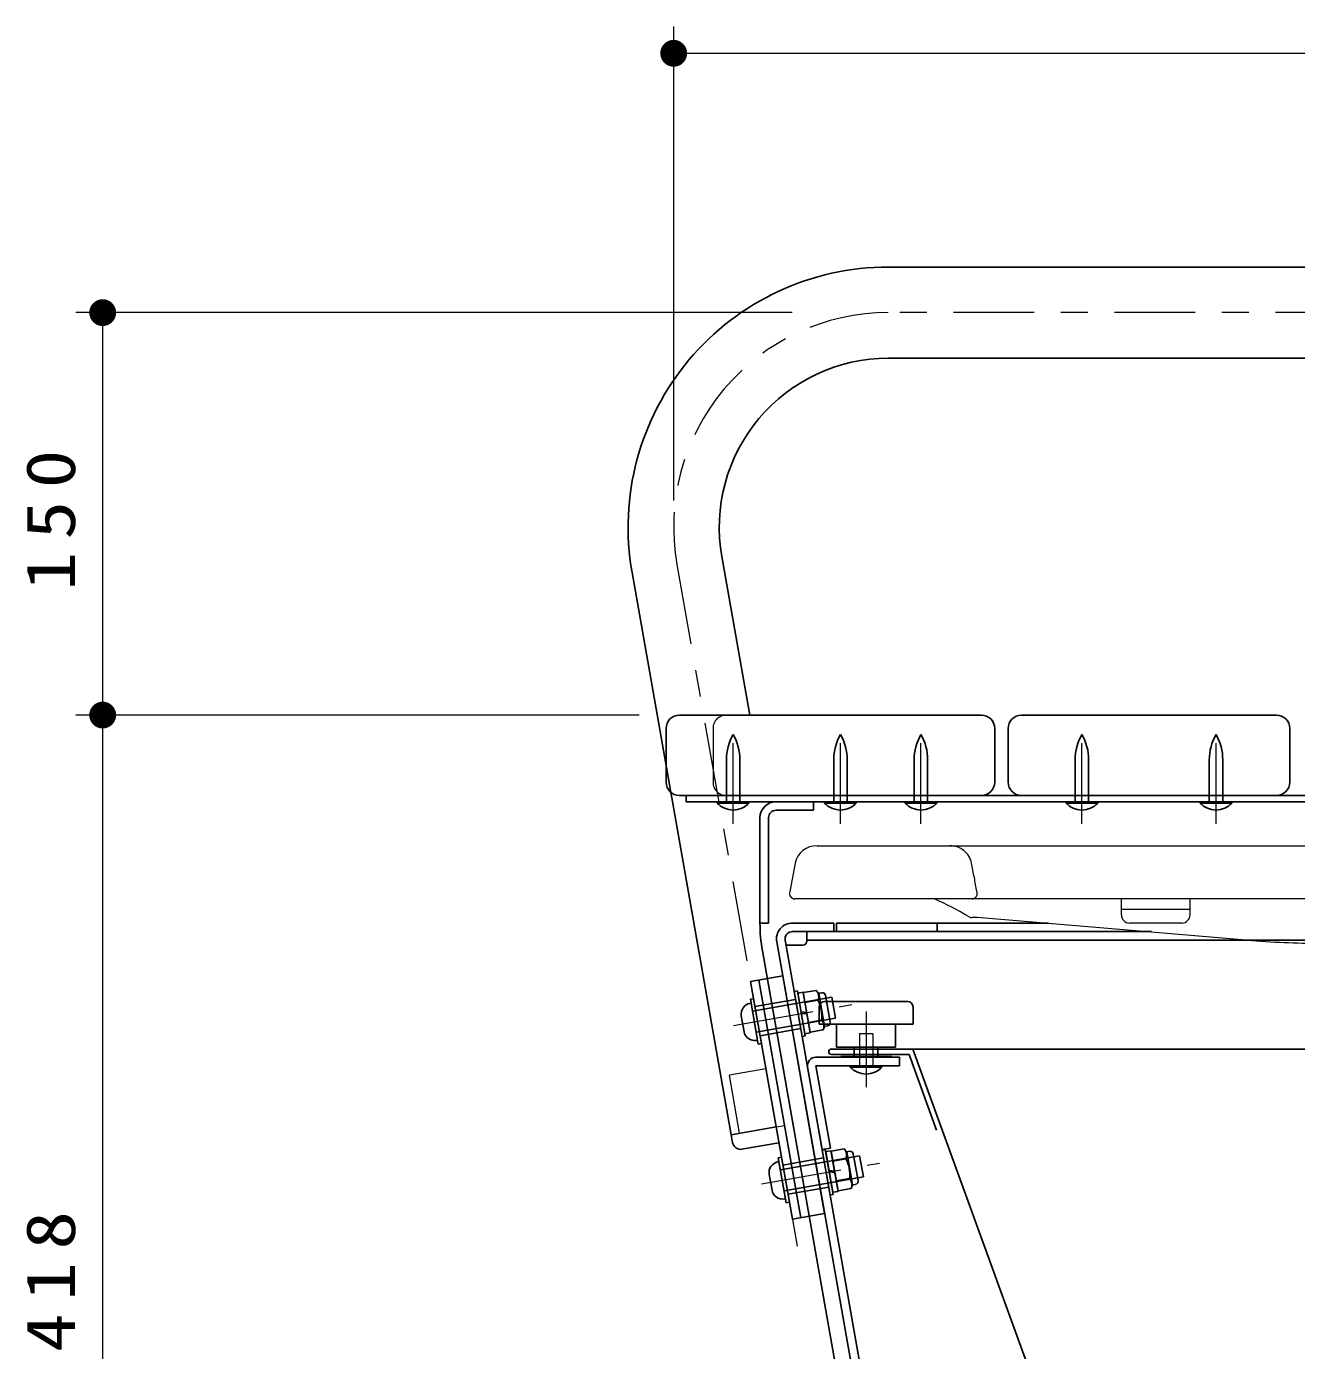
# Model space of a CAD drawing. Units: millimetres on the paper, scale 1:10. Extents: x -385 to 0, y 0 to 267.
# Drawn here: x -280.37 to -233.03, y 109.07 to 158.42 of the extents above; entities that cross this region are included whole.
import ezdxf

# ---------------------------------------------------------------- set-up
doc = ezdxf.new("R2010")
doc.units = ezdxf.units.MM
doc.linetypes.add('USER1', pattern=[4.5, 2.5, -2])
doc.linetypes.add('USER2', pattern=[6, 3, -1, 1, -1])
doc.layers.add('LY_1', color=7, linetype='Continuous', lineweight=13)
doc.styles.add('ＭＳ ゴシック', font='')
doc.styles.get('ＭＳ ゴシック').set_extended_font_data('MS Gothic')

# ---------------------------------------------------------------- blocks, each defined once
blk = doc.blocks.new('filled_dot')
at = {"color": 0, "linetype": 'Continuous', "lineweight": -2, "const_width": 1.25}
blk.add_lwpolyline([(-0.625, 0, 1), (0.625, 0, 1)], format="xyb", close=True, dxfattribs=at)

msp = doc.modelspace()

# ---------------------------------------------------------------- linework, layer by layer
at = {"layer": 'LY_1'}
for p, q in [((-256.246, 140.757), (-256.246, 158.422)), ((-256.246, 157.422), (-198.813, 157.422)), ((-251.831, 147.757), (-278.53, 147.757)), ((-277.53, 132.757), (-277.53, 147.757)), ((-257.53, 132.757), (-278.53, 132.757)), ((-277.53, 91.007), (-277.53, 132.757)), ((-250.899, 127.88), (-222.8, 127.88)), ((-215.978, 125.907), (-251.73, 125.907)), ((-239.558, 125.502), (-239.558, 125.907)), ((-237, 125.507), (-237, 125.907)), ((-237, 125.507), (-239.558, 125.507)), ((-239.558, 125.307), (-239.558, 125.502)), ((-237, 125.307), (-237, 125.507)), ((-244.93, 125.207), (-245.13, 125.207)), ((-235.055, 124.385), (-244.93, 125.207)), ((-237.3, 125.007), (-239.258, 125.007))]:
    msp.add_line(p, q, dxfattribs=at)
at = {"layer": 'LY_1', "lineweight": 25}
for p, q in [((-206.813, 149.457), (-248.246, 149.457)), ((-206.813, 146.057), (-248.246, 146.057)), ((-254.45, 138.663), (-253.409, 132.757)), ((-257.799, 138.073), (-254.103, 117.114)), ((-254.28, 131.093), (-254.28, 129.527)), ((-253.78, 131.093), (-253.78, 129.527)), ((-250.28, 131.093), (-250.28, 129.527)), ((-249.78, 131.093), (-249.78, 129.527)), ((-247.28, 131.093), (-247.28, 129.527)), ((-246.78, 131.093), (-246.78, 129.527)), ((-241.28, 131.093), (-241.28, 129.527)), ((-240.78, 131.093), (-240.78, 129.527)), ((-236.28, 131.093), (-236.28, 129.527)), ((-235.78, 131.093), (-235.78, 129.527)), ((-253.44, 129.527), (-254.62, 129.527)), ((-254.62, 129.527), (-254.62, 129.477)), ((-253.44, 129.477), (-254.62, 129.477)), ((-253.44, 129.527), (-253.44, 129.477)), ((-249.44, 129.527), (-250.62, 129.527)), ((-250.62, 129.527), (-250.62, 129.477)), ((-249.44, 129.477), (-250.62, 129.477)), ((-249.44, 129.527), (-249.44, 129.477)), ((-246.44, 129.527), (-247.62, 129.527)), ((-247.62, 129.527), (-247.62, 129.477)), ((-246.44, 129.477), (-247.62, 129.477)), ((-246.44, 129.527), (-246.44, 129.477)), ((-240.44, 129.527), (-241.62, 129.527)), ((-241.62, 129.527), (-241.62, 129.477)), ((-240.44, 129.477), (-241.62, 129.477)), ((-240.44, 129.527), (-240.44, 129.477)), ((-235.44, 129.527), (-236.62, 129.527)), ((-236.62, 129.527), (-236.62, 129.477)), ((-235.44, 129.477), (-236.62, 129.477)), ((-235.44, 129.527), (-235.44, 129.477)), ((-253.384, 122.826), (-252.182, 123.038)), ((-251.506, 114.018), (-253.069, 122.882)), ((-250.62, 114.175), (-252.182, 123.038)), ((-251.821, 113.963), (-253.384, 122.826)), ((-251.754, 122.453), (-251.636, 122.474)), ((-251.459, 120.779), (-251.754, 122.453)), ((-251.636, 122.474), (-251.341, 120.8)), ((-251.425, 122.43), (-251.622, 122.395)), ((-251.622, 122.395), (-251.355, 120.879)), ((-251.425, 122.43), (-251.158, 120.913)), ((-251.422, 122.411), (-250.932, 122.497)), ((-251.422, 122.411), (-251.161, 120.933)), ((-250.932, 122.497), (-250.839, 122.386)), ((-250.839, 122.386), (-250.726, 122.406)), ((-253.402, 122.01), (-253.363, 122.017)), ((-253.389, 122.165), (-253.271, 122.186)), ((-253.094, 120.491), (-253.389, 122.165)), ((-253.363, 122.017), (-253.12, 120.639)), ((-253.311, 121.722), (-250.357, 122.243)), ((-253.271, 122.186), (-252.976, 120.512)), ((-253.219, 121.89), (-251.702, 122.158)), ((-251.357, 122.041), (-250.867, 122.128)), ((-250.839, 122.386), (-250.622, 121.155)), ((-247.523, 122.082), (-250.623, 122.082)), ((-250.592, 122.313), (-250.415, 121.308)), ((-250.357, 122.243), (-250.218, 121.455)), ((-253.727, 121.547), (-253.623, 120.956)), ((-253.172, 120.934), (-250.218, 121.455)), ((-251.292, 121.672), (-251.498, 121.69)), ((-251.282, 121.619), (-251.489, 121.637)), ((-250.823, 121.882), (-250.823, 121.232)), ((-247.323, 121.232), (-247.323, 121.882)), ((-253.028, 120.807), (-251.511, 121.075)), ((-251.158, 120.913), (-251.355, 120.879)), ((-251.226, 121.302), (-250.737, 121.389)), ((-251.161, 120.933), (-250.671, 121.019)), ((-250.823, 121.232), (-247.323, 121.232)), ((-250.671, 121.019), (-250.622, 121.155)), ((-250.622, 121.155), (-250.509, 121.175)), ((-250.173, 120.382), (-250.173, 121.232)), ((-247.973, 120.382), (-247.973, 121.232)), ((-253.159, 120.632), (-253.12, 120.639)), ((-252.976, 120.512), (-253.094, 120.491)), ((-251.341, 120.8), (-251.459, 120.779)), ((-250.173, 120.382), (-247.973, 120.382)), ((-250.013, 120.382), (-248.133, 120.382)), ((-250.013, 120.032), (-248.133, 120.032)), ((-249.513, 120.382), (-249.513, 120.032)), ((-248.633, 120.382), (-248.633, 120.032)), ((-249.663, 119.687), (-248.483, 119.687)), ((-249.663, 119.687), (-249.663, 119.637)), ((-249.663, 119.637), (-248.483, 119.637)), ((-248.483, 119.687), (-248.483, 119.637)), ((-252.429, 117.41), (-254.103, 117.114)), ((-254.051, 116.819), (-254.103, 117.114)), ((-252.325, 116.819), (-253.703, 116.576)), ((-250.712, 116.544), (-250.594, 116.565)), ((-250.417, 114.87), (-250.712, 116.544)), ((-250.594, 116.565), (-250.299, 114.891)), ((-250.383, 116.521), (-250.58, 116.487)), ((-250.58, 116.487), (-250.313, 114.97)), ((-250.383, 116.521), (-250.116, 115.005)), ((-250.38, 116.502), (-249.89, 116.588)), ((-250.38, 116.502), (-250.119, 115.024)), ((-249.89, 116.588), (-249.797, 116.477)), ((-249.797, 116.477), (-249.684, 116.497)), ((-249.797, 116.477), (-249.58, 115.246)), ((-252.361, 116.102), (-252.321, 116.108)), ((-252.347, 116.256), (-252.229, 116.277)), ((-252.052, 114.582), (-252.347, 116.256)), ((-252.321, 116.108), (-252.078, 114.73)), ((-252.269, 115.813), (-249.315, 116.334)), ((-252.229, 116.277), (-251.934, 114.603)), ((-252.177, 115.982), (-250.66, 116.249)), ((-250.315, 116.133), (-249.825, 116.219)), ((-249.55, 116.404), (-249.373, 115.4)), ((-249.315, 116.334), (-249.176, 115.546)), ((-252.685, 115.638), (-252.581, 115.047)), ((-252.13, 115.025), (-249.176, 115.546)), ((-250.25, 115.763), (-250.456, 115.781)), ((-250.24, 115.71), (-250.447, 115.728)), ((-250.185, 115.393), (-249.695, 115.48)), ((-251.986, 114.898), (-250.469, 115.166)), ((-250.116, 115.005), (-250.313, 114.97)), ((-250.119, 115.024), (-249.629, 115.11)), ((-249.629, 115.11), (-249.58, 115.246)), ((-249.58, 115.246), (-249.467, 115.266)), ((-252.118, 114.723), (-252.078, 114.73)), ((-251.934, 114.603), (-252.052, 114.582)), ((-250.299, 114.891), (-250.417, 114.87)), ((-251.821, 113.963), (-250.62, 114.175))]:
    msp.add_line(p, q, dxfattribs=at)
at = {"layer": 'LY_1', "linetype": 'USER2'}
for p, q in [((-206.813, 147.757), (-248.246, 147.757)), ((-256.124, 138.368), (-251.645, 112.966)), ((-254.03, 128.704), (-254.03, 132.347)), ((-250.03, 128.704), (-250.03, 132.347)), ((-247.03, 128.704), (-247.03, 132.347)), ((-241.03, 128.704), (-241.03, 132.347)), ((-236.03, 128.704), (-236.03, 132.347)), ((-254.012, 121.192), (-249.61, 121.968)), ((-249.073, 121.71), (-249.073, 118.885)), ((-252.97, 115.283), (-248.569, 116.059))]:
    msp.add_line(p, q, dxfattribs=at)
at = {"layer": 'LY_1', "color": 40, "lineweight": 25}
for p, q in [((-256.03, 132.757), (-244.78, 132.757)), ((-243.28, 132.757), (-233.78, 132.757)), ((-256.53, 132.257), (-256.53, 130.257)), ((-244.28, 132.257), (-244.28, 130.257)), ((-243.78, 130.257), (-243.78, 132.257)), ((-233.28, 132.257), (-233.28, 130.257)), ((-244.78, 129.757), (-256.03, 129.757)), ((-233.78, 129.757), (-243.28, 129.757))]:
    msp.add_line(p, q, dxfattribs=at)
at = {"layer": 'LY_1', "color": 40, "linetype": 'USER1'}
msp.add_line((-254.78, 132.257), (-254.78, 130.257), dxfattribs=at)
at = {"layer": 'LY_1', "color": 5, "lineweight": 25}
for p, q in [((-255.78, 129.527), (-255.78, 129.757)), ((-199.28, 129.757), (-255.78, 129.757)), ((-227.53, 129.527), (-255.78, 129.527)), ((-251.03, 129.207), (-251.03, 129.527)), ((-253.03, 125.007), (-253.03, 128.927)), ((-252.71, 125.007), (-252.71, 128.927)), ((-251.03, 129.207), (-252.43, 129.207)), ((-253.03, 125.007), (-252.71, 125.007)), ((-252.939, 123.966), (-247.507, 93.16))]:
    msp.add_line(p, q, dxfattribs=at)
at = {"layer": 'LY_1', "color": 5, "linetype": 'USER1'}
msp.add_line((-254.03, 129.527), (-254.03, 129.757), dxfattribs=at)
at = {"layer": 'LY_1', "color": 3, "lineweight": 25}
for p, q in [((-250.28, 125.007), (-251.815, 125.007)), ((-250.28, 124.687), (-250.28, 125.007)), ((-252.091, 124.363), (-246.307, 91.559)), ((-251.815, 124.687), (-250.03, 124.687)), ((-251.28, 124.337), (-251.28, 124.687)), ((-228.03, 124.367), (-251.28, 124.367)), ((-252.406, 124.308), (-246.622, 91.503)), ((-252.06, 124.187), (-251.43, 124.187)), ((-247.823, 120.007), (-250.942, 120.007)), ((-247.823, 119.687), (-247.823, 120.007)), ((-251.257, 119.632), (-250.715, 116.561)), ((-250.942, 119.687), (-247.823, 119.687)), ((-250.942, 119.687), (-250.4, 116.616)), ((-250.715, 116.561), (-250.4, 116.616))]:
    msp.add_line(p, q, dxfattribs=at)
at = {"layer": 'LY_1', "color": 4, "lineweight": 25}
for p, q in [((-250.18, 124.687), (-250.18, 125.007)), ((-242.28, 125.007), (-250.18, 125.007)), ((-246.43, 124.687), (-246.43, 125.007)), ((-238.44, 124.687), (-250.18, 124.687))]:
    msp.add_line(p, q, dxfattribs=at)
at = {"layer": 'LY_1', "linetype": 'USER1'}
for p, q in [((-249.323, 120.887), (-249.323, 119.687)), ((-249.323, 120.887), (-248.823, 120.887)), ((-248.823, 120.887), (-248.823, 119.687)), ((-252.811, 119.576), (-254.17, 119.337)), ((-253.788, 117.17), (-254.17, 119.337)), ((-252.429, 117.41), (-252.114, 117.465))]:
    msp.add_line(p, q, dxfattribs=at)
at = {"layer": 'LY_1', "color": 32, "lineweight": 25}
for p, q in [((-250.367, 120.307), (-204.693, 120.307)), ((-250.367, 120.107), (-247.467, 120.107)), ((-246.444, 117.287), (-247.467, 120.107)), ((-242.766, 107.73), (-247.326, 120.307))]:
    msp.add_line(p, q, dxfattribs=at)
at = {"layer": 'LY_1', "lineweight": 25}
for centre, radius, start, end in [((-248.246, 139.757), 9.7, 90, 190), ((-248.246, 139.757), 6.3, 90, 190), ((-252.409, 131.093), 1.871, 150.0371, 180), ((-255.65, 131.093), 1.871, 0, 29.9629), ((-248.409, 131.093), 1.871, 150.0371, 180), ((-251.65, 131.093), 1.871, 0, 29.9629), ((-245.409, 131.093), 1.871, 150.0371, 180), ((-248.65, 131.093), 1.871, 0, 29.9629), ((-239.409, 131.093), 1.871, 150.0371, 180), ((-242.65, 131.093), 1.871, 0, 29.9629), ((-234.409, 131.093), 1.871, 150.0371, 180), ((-237.65, 131.093), 1.871, 0, 29.9629), ((-254.03, 130.017), 0.799, 222.4359, 317.5641), ((-250.03, 130.017), 0.799, 222.4359, 317.5641), ((-247.03, 130.017), 0.799, 222.4359, 317.5641), ((-241.03, 130.017), 0.799, 222.4359, 317.5641), ((-236.03, 130.017), 0.799, 222.4359, 317.5641), ((-251.169, 122.265), 0.332, 335.6158, 44.3841), ((-250.706, 122.293), 0.115, 10, 100), ((-253.333, 121.616), 0.4, 100, 190), ((-251.968, 121.553), 1.242, 352.4121, 27.5879), ((-250.623, 121.882), 0.2, 90, 180), ((-247.523, 121.882), 0.2, 0, 90), ((-253.229, 121.026), 0.4, 190, 280), ((-250.974, 121.156), 0.332, 335.6159, 44.3841), ((-250.528, 121.288), 0.115, 280, 10), ((-249.073, 120.177), 0.799, 222.4359, 317.5641), ((-253.755, 116.871), 0.3, 190, 280), ((-250.128, 116.356), 0.332, 335.6158, 44.3841), ((-249.664, 116.384), 0.115, 10, 100), ((-252.291, 115.708), 0.4, 100, 190), ((-250.926, 115.644), 1.242, 352.4121, 27.5879), ((-249.932, 115.247), 0.332, 335.6159, 44.3841), ((-252.187, 115.117), 0.4, 190, 280), ((-249.487, 115.38), 0.115, 280, 10)]:
    msp.add_arc(centre, radius, start, end, dxfattribs=at)
at = {"layer": 'LY_1', "linetype": 'USER2'}
msp.add_arc((-248.246, 139.757), 8, 90, 190, dxfattribs=at)
at = {"layer": 'LY_1', "color": 40, "lineweight": 25}
for centre, start, end in [((-256.03, 132.257), 90, 180), ((-244.78, 132.257), 0, 90), ((-243.28, 132.257), 90, 180), ((-233.78, 132.257), 0, 90), ((-256.03, 130.257), 180, 270), ((-244.78, 130.257), 270, 0), ((-243.28, 130.257), 180, 270), ((-233.78, 130.257), 270, 0)]:
    msp.add_arc(centre, 0.5, start, end, dxfattribs=at)
at = {"layer": 'LY_1', "color": 40, "linetype": 'USER1'}
for centre, start, end in [((-254.28, 132.257), 90, 180), ((-254.28, 130.257), 180, 270)]:
    msp.add_arc(centre, 0.5, start, end, dxfattribs=at)
at = {"layer": 'LY_1', "color": 5, "lineweight": 25}
for centre, radius, start, end in [((-252.43, 128.927), 0.6, 90, 180), ((-252.43, 128.927), 0.28, 90, 180), ((-247.03, 125.007), 6, 180, 190)]:
    msp.add_arc(centre, radius, start, end, dxfattribs=at)
at = {"layer": 'LY_1'}
for centre, radius, start, end in [((-250.934, 127.081), 0.8, 87.4792, 168.7302), ((-202.683, 117.466), 50, 168.7302, 169.9676), ((-251.73, 126.107), 0.2, 160.0148, 270), ((-251.354, 114.915), 12, 59.3242, 66.358), ((-245.13, 125.407), 0.2, 239.3242, 270), ((-239.258, 125.307), 0.3, 180, 270), ((-237.3, 125.307), 0.3, 270, 0), ((-232.282, 154.256), 30, 264.6961, 270)]:
    msp.add_arc(centre, radius, start, end, dxfattribs=at)
at = {"layer": 'LY_1', "linetype": 'USER1'}
for centre, radius, start, end in [((-245.926, 127.081), 0.8, 11.2698, 92.5208), ((-294.178, 117.466), 50, 10.0324, 11.2698), ((-245.13, 126.107), 0.2, 270, 19.9852)]:
    msp.add_arc(centre, radius, start, end, dxfattribs=at)
at = {"layer": 'LY_1', "color": 3, "lineweight": 25}
for centre, radius, start, end in [((-251.815, 124.407), 0.6, 90, 190), ((-251.815, 124.407), 0.28, 90, 190), ((-251.43, 124.337), 0.15, 270, 0), ((-250.942, 119.687), 0.32, 90, 190)]:
    msp.add_arc(centre, radius, start, end, dxfattribs=at)
at = {"layer": 'LY_1', "color": 32, "lineweight": 25}
msp.add_arc((-250.367, 120.207), 0.1, 90, 270, dxfattribs=at)

# ---------------------------------------------------------------- block references
at = {"layer": 'LY_1', "xscale": 0.4, "yscale": 0.4}
msp.add_blockref('filled_dot', (-256.246, 157.422), dxfattribs=at)
for p, rotation in [((-277.53, 147.757), 270), ((-277.53, 132.757), 90), ((-277.53, 132.757), 270)]:
    msp.add_blockref('filled_dot', p, dxfattribs=dict(at, rotation=rotation))

# ---------------------------------------------------------------- texts
at = {"layer": 'LY_1', "char_height": 1.833, "attachment_point": 8, "rotation": 90, "style": 'ＭＳ ゴシック'}
for s, insert in [('\\T1.33;\\W1.15;150', (-278.53, 140.257)), ('\\T1.33;\\W1.15;418', (-278.53, 111.882))]:
    msp.add_mtext(s, dxfattribs=dict(at, insert=insert))

doc.saveas('drawing.dxf')
